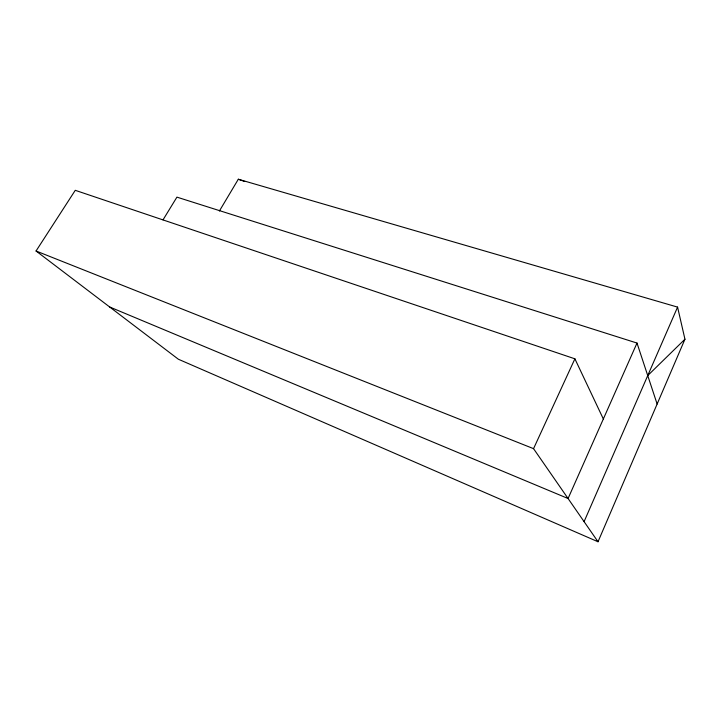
<?xml version="1.0" encoding="UTF-8"?>
<svg xmlns="http://www.w3.org/2000/svg" width="721" height="721" viewBox="0 0 721 721"><rect width="100%" height="100%" fill="white"/><g stroke="black" fill="none" stroke-linecap="round" stroke-linejoin="round"><path stroke-width="1.08" d="M603.342 418.973L574.898 358.815L75.263 190.317L36.05 250.998L178.366 359.229L598.015 541.759L684.95 339.212L677.578 307.11L238.318 179.241L219.391 211.019M584.091 521.643L677.578 307.11M163.018 219.851L176.924 197.13L637.003 343.061L568.076 498.517L109.682 306.993M598.015 541.759L533.549 448.66L574.898 358.815M647.737 375.578L684.95 339.212M238.318 179.241L244.671 181.512M36.05 250.998L533.549 448.66M637.003 343.061L657.128 404.03"/></g></svg>
